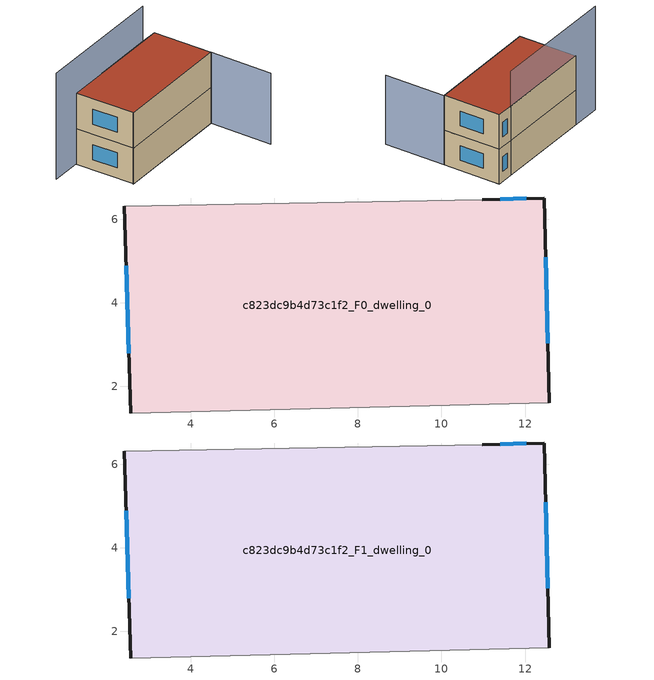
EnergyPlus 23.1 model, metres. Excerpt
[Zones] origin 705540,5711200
c823dc9b4d73c1f2_F0_dwelling_0
 floor ground (EU_floor_Construction): 12.46,6.51 12.58,1.62 2.56,1.37 2.41,6.32 10.98,6.47 z0
 wall outside (EU_wall_Construction): 12.58,1.62 12.46,6.51 10.98,6.47 / 2.41,6.32 2.56,1.37 z0:3
 wall adiabatic (EU_wall_Construction): 2.56,1.37 12.58,1.62 / 10.98,6.47 2.41,6.32 z0:3
 window (EU_Window_Construction): 12.03,6.5 11.41,6.48 / 12.54,3.03 12.49,5.1 / 2.45,4.88 2.52,2.8 z0.87:2.13
c823dc9b4d73c1f2_F1_dwelling_0
 floor to c823dc9b4d73c1f2_F0_dwelling_0 (EU_floor_Construction): 12.46,6.51 12.58,1.62 2.56,1.37 2.41,6.32 10.98,6.47 z3
 wall outside (EU_wall_Construction): 12.58,1.62 12.46,6.51 10.98,6.47 / 2.41,6.32 2.56,1.37 z3:6
 wall adiabatic (EU_wall_Construction): 2.56,1.37 12.58,1.62 / 10.98,6.47 2.41,6.32 z3:6
 window (EU_Window_Construction): 12.03,6.5 11.41,6.48 / 12.54,3.03 12.49,5.1 / 2.45,4.88 2.52,2.8 z3.87:5.13
 roof outside (EU_roof_Construction): 12.58,1.62 12.46,6.51 10.98,6.47 2.41,6.32 2.56,1.37 z6
shading: 2.54,1.38 12.59,1.62 / 12.59,1.62 12.72,-3.56 z0:6; 10.98,6.47 -0.15,6.27 z0:9
[Building]
EU S2 Campaign: North Axis=0; Terrain=City; Solar Distribution=FullExterior
[Site:Location]
London: Latitude=51.5; Longitude=-0.5; Time Zone=0; Elevation=25
[SizingPeriod:WeatherFileDays]
AnnualSizingPeriod: Begin Month=1; Begin Day of Month=1; End Month=12; End Day of Month=31; Day of Week for Start Day=Monday; Use Weather File Daylight Saving Period=No; Use Weather File Rain and Snow Indicators=No
[MATERIAL]
EU_InternalMass_Material: Roughness=MediumRough; Thickness=0.1; Conductivity=1; Density=1800; Specific Heat=900; Thermal Absorptance=0.9; Solar Absorptance=0.7; Visible Absorptance=0.7
[MATERIAL:NOMASS] Roughness=MediumRough; Thermal Absorptance=0.9; Solar Absorptance=0.7; Visible Absorptance=0.7
Name | Thermal Resistance
EU_wall_NoMass | 0.724719
EU_roof_NoMass | 2.98947
EU_floor_NoMass | 2.39157
[WINDOWMATERIAL:SIMPLEGLAZINGSYSTEM]
EU_Window_SimpleGlazing: UFactor=2.63425; Solar Heat Gain Coefficient=0.76; Visible Transmittance=0.76
[CONSTRUCTION]
EU_wall_Construction: EU_wall_NoMass
EU_roof_Construction: EU_roof_NoMass
EU_floor_Construction: EU_floor_NoMass
EU_Window_Construction: EU_Window_SimpleGlazing
EU_InternalMass_Construction: EU_InternalMass_Material
[ZONE] Type=1; Multiplier=1; Ceiling Height=autocalculate; Volume=148.084; Floor Area=autocalculate; Part of Total Floor Area=Yes
c823dc9b4d73c1f2_F0_dwelling_0; c823dc9b4d73c1f2_F1_dwelling_0
[INTERNALMASS] Construction=EU_InternalMass_Construction; Surface Area=49.3613
Name | Zone or ZoneList
c823dc9b4d73c1f2_F0_dwelling_0_EU_InternalMass | c823dc9b4d73c1f2_F0_dwelling_0
c823dc9b4d73c1f2_F1_dwelling_0_EU_InternalMass | c823dc9b4d73c1f2_F1_dwelling_0
[OTHEREQUIPMENT] Fuel Type=Electricity; Design Level Calculation Method=Watts/Area; Power per Zone Floor Area=1; Fraction Latent=0; Fraction Radiant=0; Fraction Lost=0; Carbon Dioxide Generation Rate=0; EndUse Subcategory=EU_Step8_InternalGains
Name | Zone or ZoneList or Space or SpaceList | Schedule
EU_Step8_InternalGain_c823dc9b4d73c1f2_F0_dwelling_0_f000 | c823dc9b4d73c1f2_F0_dwelling_0 | EU_Step8_GainSchedule_c823dc9b4d73c1f2_F0_dwelling_0_f000
EU_Step8_InternalGain_c823dc9b4d73c1f2_F1_dwelling_0_f000 | c823dc9b4d73c1f2_F1_dwelling_0 | EU_Step8_GainSchedule_c823dc9b4d73c1f2_F1_dwelling_0_f000
[ZONEVENTILATION:DESIGNFLOWRATE] Schedule=EU_AlwaysOn; Design Flow Rate Calculation Method=AirChanges/Hour; Air Changes per Hour=0.418135; Ventilation Type=Natural; Fan Pressure Rise=0; Fan Total Efficiency=1; Constant Term Coefficient=1; Temperature Term Coefficient=0; Velocity Term Coefficient=0; Velocity Squared Term Coefficient=0; Minimum Indoor Temperature=-100; Maximum Indoor Temperature=100; Delta Temperature=-100; Minimum Outdoor Temperature=-100; Maximum Outdoor Temperature=100; Maximum Wind Speed=40
Name | Zone or ZoneList or Space or SpaceList
EU_ConstantAir_c823dc9b4d73c1f2_F0_dwelling_0 | c823dc9b4d73c1f2_F0_dwelling_0
EU_ConstantAir_c823dc9b4d73c1f2_F1_dwelling_0 | c823dc9b4d73c1f2_F1_dwelling_0
[HVACTEMPLATE:THERMOSTAT] Constant Heating Setpoint=20; Constant Cooling Setpoint=50
EU_HeatOnly_c823dc9b4d73c1f2_F0_dwelling_0; EU_HeatOnly_c823dc9b4d73c1f2_F1_dwelling_0
[HVACTEMPLATE:ZONE:IDEALLOADSAIRSYSTEM] System Availability Schedule=EU_AlwaysOn; Maximum Heating Supply Air Temperature=50; Minimum Cooling Supply Air Temperature=13; Maximum Heating Supply Air Humidity Ratio=0.0156; Minimum Cooling Supply Air Humidity Ratio=0.0077; Heating Limit=NoLimit; Cooling Limit=NoLimit; Heating Availability Schedule=EU_AlwaysOn; Cooling Availability Schedule=EU_CoolingOff; Dehumidification Control Type=ConstantSensibleHeatRatio; Cooling Sensible Heat Ratio=0.7; Dehumidification Setpoint=60; Humidification Control Type=None; Humidification Setpoint=30; Outdoor Air Method=None; Outdoor Air Flow Rate per Person=0.00944; Outdoor Air Flow Rate per Zone Floor Area=0; Outdoor Air Flow Rate per Zone=0; Demand Controlled Ventilation Type=None; Outdoor Air Economizer Type=NoEconomizer; Heat Recovery Type=None; Sensible Heat Recovery Effectiveness=0.7; Latent Heat Recovery Effectiveness=0.65
Name | Template Thermostat
c823dc9b4d73c1f2_F0_dwelling_0 | EU_HeatOnly_c823dc9b4d73c1f2_F0_dwelling_0
c823dc9b4d73c1f2_F1_dwelling_0 | EU_HeatOnly_c823dc9b4d73c1f2_F1_dwelling_0
[SIZING:ZONE] Zone Cooling Design Supply Air Temperature Input Method=SupplyAirTemperature; Zone Cooling Design Supply Air Temperature=13; Zone Heating Design Supply Air Temperature Input Method=SupplyAirTemperature; Zone Heating Design Supply Air Temperature=50; Zone Cooling Design Supply Air Humidity Ratio=0.008; Zone Heating Design Supply Air Humidity Ratio=0.008; Cooling Design Air Flow Method=DesignDay; Cooling Design Air Flow Rate=0; Cooling Minimum Air Flow per Zone Floor Area=0.000762; Cooling Minimum Air Flow=0; Cooling Minimum Air Flow Fraction=0.2; Heating Design Air Flow Method=DesignDay; Heating Design Air Flow Rate=0; Heating Maximum Air Flow per Zone Floor Area=0.002032; Heating Maximum Air Flow=0.141576; Heating Maximum Air Flow Fraction=0.3; Account for Dedicated Outdoor Air System=No; Dedicated Outdoor Air System Control Strategy=NeutralSupplyAir; Dedicated Outdoor Air Low Setpoint Temperature for Design=autosize; Dedicated Outdoor Air High Setpoint Temperature for Design=autosize; Zone Load Sizing Method=Sensible Load Only No Latent Load; Zone Latent Cooling Design Supply Air Humidity Ratio Input Method=HumidityRatioDifference; Zone Cooling Design Supply Air Humidity Ratio Difference=0.005; Zone Latent Heating Design Supply Air Humidity Ratio Input Method=HumidityRatioDifference; Zone Humidification Design Supply Air Humidity Ratio Difference=0.005
c823dc9b4d73c1f2_F0_dwelling_0; c823dc9b4d73c1f2_F1_dwelling_0
[SCHEDULE:CONSTANT]
Name | Hourly Value
EU_AlwaysOn | 1
EU_CoolingOff | 0
[SCHEDULE:FILE] Column Number=1; Rows to Skip at Top=0; Number of Hours of Data=8760; Column Separator=Comma; Interpolate to Timestep=No; Minutes per Item=60; Adjust Schedule for Daylight Savings=Yes
Name | File
EU_Step8_GainSchedule_c823dc9b4d73c1f2_F0_dwelling_0_f000 | ../../schedules/c823dc9b4d73c1f2/c823dc9b4d73c1f2_F0_dwelling_0_f000_gain.csv
EU_Step8_GainSchedule_c823dc9b4d73c1f2_F1_dwelling_0_f000 | ../../schedules/c823dc9b4d73c1f2/c823dc9b4d73c1f2_F1_dwelling_0_f000_gain.csv
